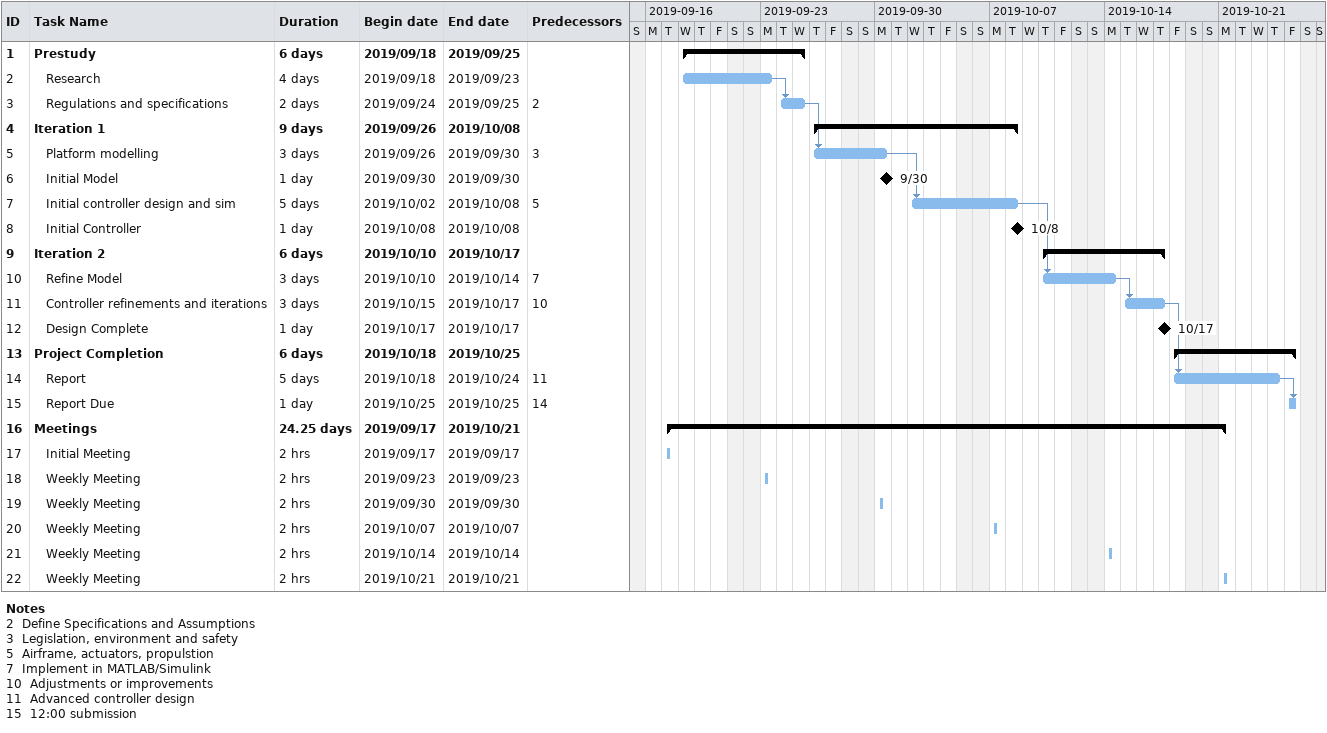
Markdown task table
| ID | Level | Task | Duration | Start | Finish | Predecessors |
|---|---|---|---|---|---|---|
| 1 | 1 | **Prestudy** | 6d | 2019-09-18 | 2019-09-25 |  |
| 2 | 2 | Research | 4d | 2019-09-18 | 2019-09-23 |  |
| 3 | 2 | Regulations and specifications | 2d | 2019-09-24 | 2019-09-25 | 2 |
| 4 | 1 | **Iteration 1** | 9d | 2019-09-26 | 2019-10-08 |  |
| 5 | 2 | Platform modelling | 3d | 2019-09-26 | 2019-09-30 | 3 |
| 6 | 2 | Initial Model | 1d | 2019-09-30 | 2019-09-30 |  |
| 7 | 2 | Initial controller design and sim | 5d | 2019-10-02 | 2019-10-08 | 5 |
| 8 | 2 | Initial Controller | 1d | 2019-10-08 | 2019-10-08 |  |
| 9 | 1 | **Iteration 2** | 6d | 2019-10-10 | 2019-10-17 |  |
| 10 | 2 | Refine Model | 3d | 2019-10-10 | 2019-10-14 | 7 |
| 11 | 2 | Controller refinements and iterations | 3d | 2019-10-15 | 2019-10-17 | 10 |
| 12 | 2 | Design Complete | 1d | 2019-10-17 | 2019-10-17 |  |
| 13 | 1 | **Project Completion** | 6d | 2019-10-18 | 2019-10-25 |  |
| 14 | 2 | Report | 5d | 2019-10-18 | 2019-10-24 | 11 |
| 15 | 2 | Report Due | 1d | 2019-10-25 | 2019-10-25 | 14 |
| 16 | 1 | **Meetings** | 24.25d | 2019-09-17 | 2019-10-21 |  |
| 17 | 2 | Initial Meeting | 2h | 2019-09-17 | 2019-09-17 |  |
| 18 | 2 | Weekly Meeting | 2h | 2019-09-23 | 2019-09-23 |  |
| 19 | 2 | Weekly Meeting | 2h | 2019-09-30 | 2019-09-30 |  |
| 20 | 2 | Weekly Meeting | 2h | 2019-10-07 | 2019-10-07 |  |
| 21 | 2 | Weekly Meeting | 2h | 2019-10-14 | 2019-10-14 |  |
| 22 | 2 | Weekly Meeting | 2h | 2019-10-21 | 2019-10-21 |  |

Notes
- 2: Define Specifications and Assumptions
- 3: Legislation, environment and safety
- 5: Airframe, actuators, propulstion
- 7: Implement in MATLAB/Simulink
- 10: Adjustments or improvements
- 11: Advanced controller design
- 15: 12:00 submission
